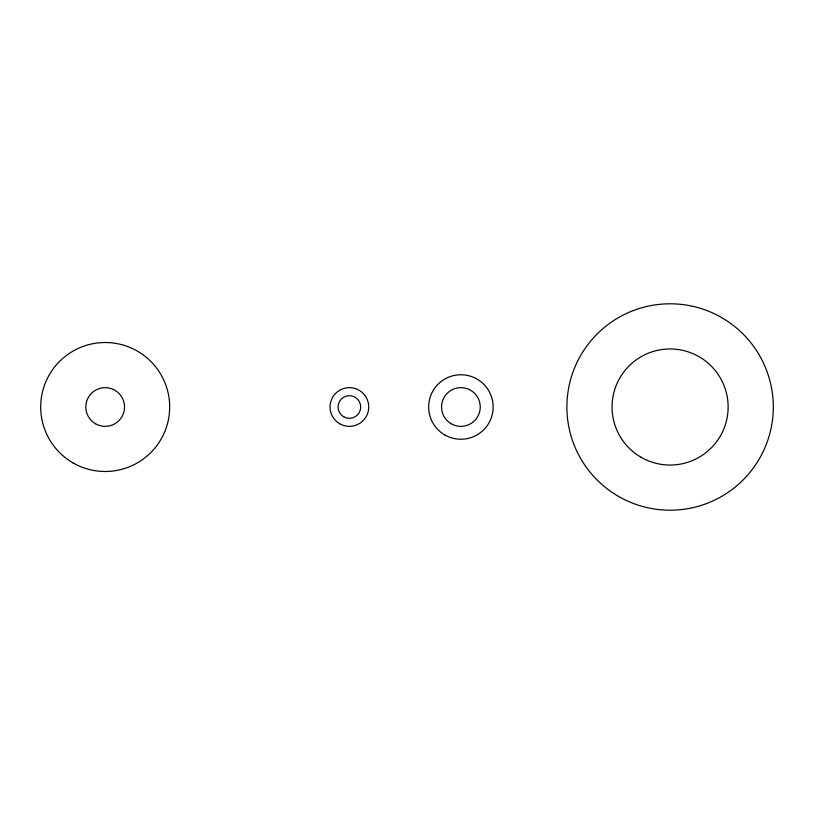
<?xml version="1.0" encoding="UTF-8"?>
<svg xmlns="http://www.w3.org/2000/svg" width="814" height="814" viewBox="0 0 814 814"><rect width="100%" height="100%" fill="white"/><g stroke="black" fill="none" stroke-linecap="round" stroke-linejoin="round"><path stroke-width="1.22" d="M339.713 423.758A19.343 19.343 0 0 0 368.732 407A19.343 19.343 0 0 0 339.713 390.242A19.343 19.343 0 0 0 339.713 423.758M343.742 416.788A11.294 11.294 0 0 0 360.683 407A11.294 11.294 0 0 0 343.742 397.212A11.294 11.294 0 0 0 343.742 416.788M641.076 457.264A58.038 58.038 0 0 0 728.133 407A58.038 58.038 0 0 0 641.076 356.736A58.038 58.038 0 0 0 641.076 457.264M618.487 496.377A103.205 103.205 0 0 0 773.3 407A103.205 103.205 0 0 0 618.487 317.623A103.205 103.205 0 0 0 618.487 496.377M451.221 423.758A19.343 19.343 0 0 0 480.24 407A19.343 19.343 0 0 0 451.221 390.242A19.343 19.343 0 0 0 451.221 423.758M444.77 434.92A32.245 32.245 0 0 0 493.142 407A32.245 32.245 0 0 0 444.77 379.08A32.245 32.245 0 0 0 444.77 434.92M72.945 462.851A64.489 64.489 0 0 0 169.678 407A64.489 64.489 0 0 0 72.945 351.149A64.489 64.489 0 0 0 72.945 462.851M95.513 423.758A19.343 19.343 0 0 0 124.532 407A19.343 19.343 0 0 0 95.513 390.242A19.343 19.343 0 0 0 95.513 423.758"/></g></svg>
